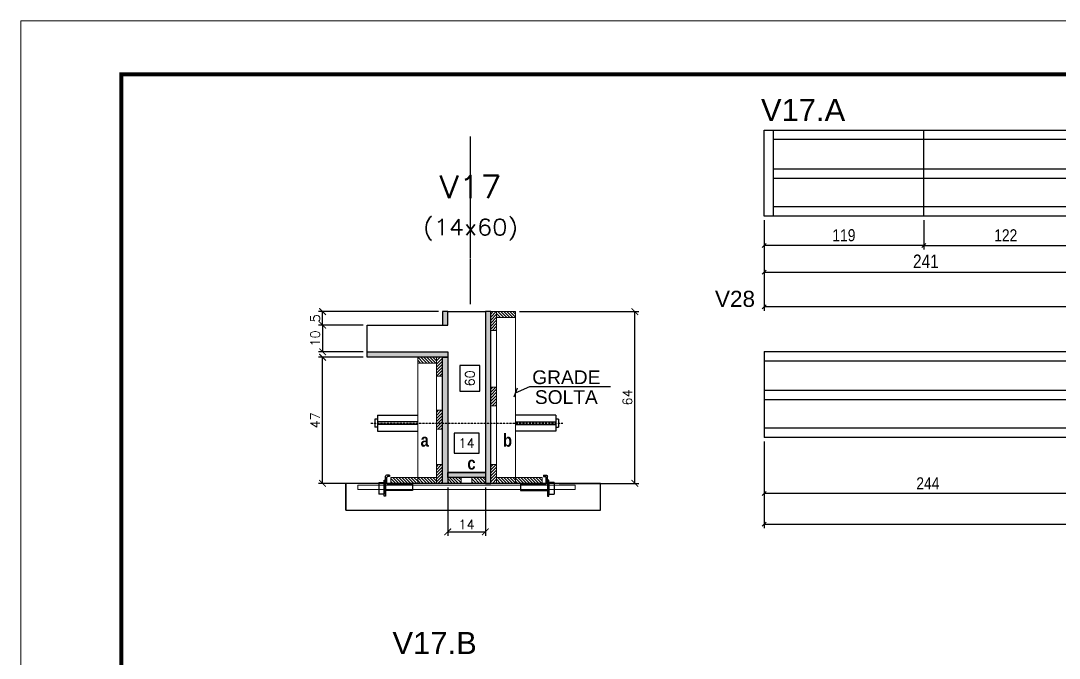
# Model space of a CAD drawing. Extents: x -10448 to -1189, y -11772 to 17235.
# Drawn here: x -5680 to -4906, y 10626 to 11101 of the extents above; entities that cross this region are included whole.
import ezdxf
from ezdxf.enums import TextEntityAlignment as Align

# ---------------------------------------------------------------- set-up
doc = ezdxf.new("R2010")
doc.units = 0
doc.linetypes.add('DASHED', pattern=[0.75, 0.5, -0.25])
doc.linetypes.add('HIDDEN', pattern=[0.375, 0.25, -0.125])
for name, color, linetype in [('5', 5, 'Continuous'), ('barrote', 251, 'Continuous'), ('COTA', 241, 'Continuous'), ('Cota Seção (2x)', 4, 'Continuous'), ('detalhes', 4, 'Continuous'), ('NOMENCLATURA', 7, 'Continuous'), ('Painéis', 200, 'Continuous'), ('presilha', 1, 'Continuous'), ('SARR_2.2x7', 40, 'Continuous'), ('TENSOR', 3, 'Continuous'), ('Texto de Titulo', 7, 'Continuous'), ('Texto Qtd Sarr', 242, 'Continuous')]:
    doc.layers.add(name, color=color, linetype=linetype)
for name, color, linetype, lineweight in [('CONCRETO', 251, 'Continuous', 25), ('Folhas', 255, 'Continuous', 9), ('Hachura', 251, 'Continuous', 9), ('Madeira', 126, 'Continuous', 18), ('SARRAFO DE PRESSAO', 251, 'DASHED', 9), ('SCO-___-LAJ', 2, 'Continuous', 0), ('Texto Seção', 7, 'Continuous', 15)]:
    doc.layers.add(name, color=color, linetype=linetype, lineweight=lineweight)
doc.styles.add('ARIAL', font='arial.ttf')
doc.styles.add('COTA TECNICA', font='techl___.ttf', dxfattribs={"height": 10})
doc.styles.add('COTA TECNICA-50', font='techl___.ttf', dxfattribs={"height": 9})
doc.styles.add('Romans', font='romans.shx')
doc.styles.get("Standard").update_dxf_attribs({"font": 'arial.ttf'})
doc.styles.add('TECNICA', font='techb___.ttf', dxfattribs={"height": 10})
doc.dimstyles.new('COTA PAINEL-50', dxfattribs={"dimtxt": 9, "dimasz": 3, "dimexe": 3, "dimexo": 3, "dimgap": 3, "dimtad": 1, "dimdec": 1, "dimzin": 12, "dimdsep": 46, "dimtxsty": 'COTA TECNICA-50', "dimblk1": 'OBLIQUE', "dimblk2": 'OBLIQUE', "dimsah": 1, "dimcen": 0.9, "dimclrd": 4, "dimclre": 4, "dimclrt": 240, "dimadec": 1, "dimazin": 3, "dimtfac": 1, "dimtdec": 1, "dimtmove": 0, "dimatfit": 3, "dimfxl": 1, "dimtolj": 1, "dimtzin": 12, "dimarcsym": 0})
doc.dimstyles.new('Cota Paínel', dxfattribs={"dimtxt": 7, "dimasz": 5, "dimexe": 3, "dimexo": 3, "dimgap": 3, "dimtad": 1, "dimdec": 1, "dimzin": 12, "dimdsep": 46, "dimtxsty": 'Romans', "dimblk": 'ARCHTICK', "dimcen": 0, "dimclrd": 4, "dimclre": 4, "dimclrt": 1, "dimadec": 1, "dimazin": 3, "dimtfac": 1, "dimtdec": 1, "dimtmove": 0, "dimatfit": 3, "dimldrblk": 'OBLIQUE', "dimfxl": 1, "dimtolj": 1, "dimtzin": 12, "dimarcsym": 0})
doc.dimstyles.new('Cota Seção (2x)', dxfattribs={"dimtxt": 7, "dimasz": 5, "dimexe": 3, "dimexo": 3, "dimgap": 2, "dimtad": 3, "dimdec": 1, "dimlfac": 0.5, "dimzin": 12, "dimdsep": 46, "dimtxsty": 'Romans', "dimblk": 'ARCHTICK', "dimcen": 0, "dimclrd": 4, "dimclre": 4, "dimclrt": 1, "dimadec": 1, "dimazin": 3, "dimtfac": 1, "dimtdec": 1, "dimtmove": 0, "dimatfit": 3, "dimldrblk": 'OBLIQUE', "dimfxl": 1, "dimtolj": 1, "dimtzin": 12, "dimarcsym": 0})
doc.dimstyles.new('Cota Seção interna', dxfattribs={"dimtxt": 7, "dimasz": 6, "dimexe": 0.18, "dimexo": 2, "dimgap": -4, "dimtad": 3, "dimdec": 1, "dimlfac": 0.5, "dimzin": 12, "dimdsep": 46, "dimtxsty": 'Romans', "dimblk": 'ARCHTICK', "dimcen": 0.09, "dimse1": 1, "dimse2": 1, "dimsd1": 1, "dimsd2": 1, "dimclrd": 180, "dimclre": 5, "dimclrt": 1, "dimadec": 0, "dimazin": 3, "dimtfac": 1, "dimtdec": 1, "dimtofl": 0, "dimtmove": 0, "dimatfit": 3, "dimldrblk": 'ARCHTICK', "dimfxl": 1, "dimtolj": 1, "dimtzin": 0, "dimarcsym": 0})
doc.dimstyles.new('PAINEL', dxfattribs={"dimtxt": 10, "dimasz": 3, "dimexe": 3, "dimexo": 3, "dimgap": 3, "dimtad": 1, "dimdec": 1, "dimzin": 12, "dimdsep": 46, "dimtxsty": 'COTA TECNICA', "dimblk1": 'OBLIQUE', "dimblk2": 'OBLIQUE', "dimsah": 1, "dimcen": 0.9, "dimclrd": 4, "dimclre": 4, "dimclrt": 240, "dimadec": 1, "dimazin": 3, "dimtfac": 1, "dimtdec": 1, "dimtmove": 0, "dimatfit": 3, "dimfxl": 1, "dimtolj": 1, "dimtzin": 12, "dimarcsym": 0})
pattern_1 = [(315, (17560.8375, 2526.8787), (1.12253202, 1.12253202), [])]

# ---------------------------------------------------------------- blocks, each defined once
blk = doc.blocks.new('9999999999')
at = {"layer": 'Folhas'}
blk.add_lwpolyline([(98138.98, 34190.21), (99623.98, 34190.21), (99623.98, 35240.21), (98138.98, 35240.21)], close=True, dxfattribs=at)
at = {"layer": 'Folhas', "color": 30, "const_width": 3}
blk.add_lwpolyline([(98213.98, 34230.21), (99583.98, 34230.21), (99583.98, 35200.21), (98213.98, 35200.21)], close=True, dxfattribs=at)
blk = doc.blocks.new('_Oblique')
at = {"color": 0, "linetype": 'ByBlock', "lineweight": -2}
blk.add_line((-0.5, -0.5), (0.5, 0.5), dxfattribs=at)
blk = doc.blocks.new('*D447')
at = {"layer": 'COTA', "color": 4, "linetype": 'ByBlock', "lineweight": -2, "transparency": 16777216}
for p, q in [((-5126.23, 10787.69), (-5126.23, 10745.94)), ((-4882.23, 10787.69), (-4882.23, 10745.94)), ((-4882.23, 10748.94), (-5126.23, 10748.94))]:
    blk.add_line(p, q, dxfattribs=at)
at = {"layer": 'Defpoints', "color": 0, "linetype": 'ByBlock', "transparency": 16777216}
for p in [(-5126.23, 10790.69), (-4882.23, 10790.69), (-5126.23, 10748.94)]:
    blk.add_point(p, dxfattribs=at)
at = {"layer": 'COTA', "color": 4, "linetype": 'ByBlock', "lineweight": -2, "transparency": 16777216, "xscale": 3, "yscale": 3, "zscale": 3, "rotation": 180}
blk.add_blockref('_Oblique', (-5126.23, 10748.94), dxfattribs=at)
at = {"layer": 'COTA', "color": 4, "linetype": 'ByBlock', "lineweight": -2, "transparency": 16777216, "xscale": 3, "yscale": 3, "zscale": 3}
blk.add_blockref('_Oblique', (-4882.23, 10748.94), dxfattribs=at)
at = {"layer": 'COTA', "color": 240, "linetype": 'ByBlock', "transparency": 16777216, "insert": (-5004.23, 10756.5), "char_height": 9, "attachment_point": 5, "style": 'COTA TECNICA-50'}
blk.add_mtext('\\A1;244', dxfattribs=at)
blk = doc.blocks.new('*D1519')
at = {"layer": 'COTA', "color": 4, "linetype": 'ByBlock', "lineweight": -2, "transparency": 16777216}
for p, q in [((-5126.23, 10952.73), (-5126.23, 10885.08)), ((-4397.23, 10952.73), (-4397.23, 10885.08)), ((-4397.23, 10888.08), (-5126.23, 10888.08))]:
    blk.add_line(p, q, dxfattribs=at)
at = {"layer": 'Defpoints', "color": 0, "linetype": 'ByBlock', "transparency": 16777216}
for p in [(-5126.23, 10955.73), (-4397.23, 10955.73), (-5126.23, 10888.08)]:
    blk.add_point(p, dxfattribs=at)
at = {"layer": 'COTA', "color": 4, "linetype": 'ByBlock', "lineweight": -2, "transparency": 16777216, "xscale": 3, "yscale": 3, "zscale": 3, "rotation": 180}
blk.add_blockref('_Oblique', (-5126.23, 10888.08), dxfattribs=at)
at = {"layer": 'COTA', "color": 4, "linetype": 'ByBlock', "lineweight": -2, "transparency": 16777216, "xscale": 3, "yscale": 3, "zscale": 3}
blk.add_blockref('_Oblique', (-4397.23, 10888.08), dxfattribs=at)
at = {"layer": 'COTA', "color": 240, "linetype": 'ByBlock', "transparency": 16777216, "insert": (-4761.73, 10895.67), "char_height": 9, "attachment_point": 5, "style": 'COTA TECNICA-50'}
blk.add_mtext('\\A1;729', dxfattribs=at)
blk = doc.blocks.new('*D1520')
at = {"layer": 'COTA', "color": 4, "linetype": 'ByBlock', "lineweight": -2, "transparency": 16777216}
for p, q in [((-5126.23, 10952.73), (-5126.23, 10930.84)), ((-5007.23, 10952.73), (-5007.23, 10930.84)), ((-5007.23, 10933.84), (-5126.23, 10933.84))]:
    blk.add_line(p, q, dxfattribs=at)
at = {"layer": 'Defpoints', "color": 0, "linetype": 'ByBlock', "transparency": 16777216}
for p in [(-5126.23, 10955.73), (-5007.23, 10955.73), (-5126.23, 10933.84)]:
    blk.add_point(p, dxfattribs=at)
at = {"layer": 'COTA', "color": 4, "linetype": 'ByBlock', "lineweight": -2, "transparency": 16777216, "xscale": 3, "yscale": 3, "zscale": 3, "rotation": 180}
blk.add_blockref('_Oblique', (-5126.23, 10933.84), dxfattribs=at)
at = {"layer": 'COTA', "color": 4, "linetype": 'ByBlock', "lineweight": -2, "transparency": 16777216, "xscale": 3, "yscale": 3, "zscale": 3}
blk.add_blockref('_Oblique', (-5007.23, 10933.84), dxfattribs=at)
at = {"layer": 'COTA', "color": 240, "linetype": 'ByBlock', "transparency": 16777216, "insert": (-5066.73, 10941.42), "char_height": 9, "attachment_point": 5, "style": 'COTA TECNICA-50'}
blk.add_mtext('\\A1;119', dxfattribs=at)
blk = doc.blocks.new('*D1521')
at = {"layer": 'COTA', "color": 4, "linetype": 'ByBlock', "lineweight": -2, "transparency": 16777216}
for p, q in [((-5007.23, 10952.73), (-5007.23, 10930.84)), ((-4885.23, 10952.73), (-4885.23, 10930.84)), ((-5007.23, 10933.84), (-4885.23, 10933.84))]:
    blk.add_line(p, q, dxfattribs=at)
at = {"layer": 'Defpoints', "color": 0, "linetype": 'ByBlock', "transparency": 16777216}
for p in [(-5007.23, 10955.73), (-4885.23, 10955.73), (-4885.23, 10933.84)]:
    blk.add_point(p, dxfattribs=at)
at = {"layer": 'COTA', "color": 4, "linetype": 'ByBlock', "lineweight": -2, "transparency": 16777216, "xscale": 3, "yscale": 3, "zscale": 3, "rotation": 180}
blk.add_blockref('_Oblique', (-5007.23, 10933.84), dxfattribs=at)
at = {"layer": 'COTA', "color": 4, "linetype": 'ByBlock', "lineweight": -2, "transparency": 16777216, "xscale": 3, "yscale": 3, "zscale": 3}
blk.add_blockref('_Oblique', (-4885.23, 10933.84), dxfattribs=at)
at = {"layer": 'COTA', "color": 240, "linetype": 'ByBlock', "transparency": 16777216, "insert": (-4946.23, 10941.39), "char_height": 9, "attachment_point": 5, "style": 'COTA TECNICA-50'}
blk.add_mtext('\\A1;122', dxfattribs=at)
blk = doc.blocks.new('_ArchTick')
at = {"color": 0, "linetype": 'ByBlock', "const_width": 0.15}
blk.add_lwpolyline([(-0.5, -0.5), (0.5, 0.5)], dxfattribs=at)
blk = doc.blocks.new('*D449')
at = {"layer": 'COTA', "color": 4, "lineweight": -2, "transparency": 16777216}
for p, q in [((-5424.78, 10850.52), (-5457.99, 10850.52)), ((-5454.99, 10756.52), (-5454.99, 10850.52)), ((-5407.18, 10756.52), (-5457.99, 10756.52))]:
    blk.add_line(p, q, dxfattribs=at)
at = {"layer": 'Defpoints', "color": 0, "transparency": 16777216}
for p in [(-5454.99, 10850.52), (-5421.78, 10850.52), (-5404.18, 10756.52)]:
    blk.add_point(p, dxfattribs=at)
at = {"layer": 'COTA', "color": 4, "lineweight": -2, "transparency": 16777216, "xscale": 5, "yscale": 5, "zscale": 5}
for p, rotation in [((-5454.99, 10850.52), 90), ((-5454.99, 10756.52), 270)]:
    blk.add_blockref('_ArchTick', p, dxfattribs=dict(at, rotation=rotation))
at = {"layer": 'COTA', "color": 1, "transparency": 16777216, "insert": (-5460.49, 10803.52), "char_height": 7, "attachment_point": 5, "rotation": 90, "style": 'Romans'}
blk.add_mtext('\\A1;47', dxfattribs=at)
blk = doc.blocks.new('*D450')
at = {"layer": 'COTA', "color": 4, "lineweight": -2, "transparency": 16777216}
for p, q in [((-5424.78, 10874.52), (-5457.99, 10874.52)), ((-5454.99, 10874.52), (-5454.99, 10854.52)), ((-5424.78, 10854.52), (-5457.99, 10854.52))]:
    blk.add_line(p, q, dxfattribs=at)
at = {"layer": 'Defpoints', "color": 0, "transparency": 16777216}
for p in [(-5421.78, 10874.52), (-5454.99, 10854.52), (-5421.78, 10854.52)]:
    blk.add_point(p, dxfattribs=at)
at = {"layer": 'COTA', "color": 4, "lineweight": -2, "transparency": 16777216, "xscale": 5, "yscale": 5, "zscale": 5}
for p, rotation in [((-5454.99, 10874.52), 90), ((-5454.99, 10854.52), 270)]:
    blk.add_blockref('_ArchTick', p, dxfattribs=dict(at, rotation=rotation))
at = {"layer": 'COTA', "color": 1, "transparency": 16777216, "insert": (-5460.49, 10864.52), "char_height": 7, "attachment_point": 5, "rotation": 90, "style": 'Romans'}
blk.add_mtext('\\A1;10', dxfattribs=at)
blk = doc.blocks.new('*D451')
at = {"layer": 'COTA', "color": 4, "lineweight": -2, "transparency": 16777216}
for p, q in [((-5308.38, 10884.52), (-5219.51, 10884.52)), ((-5222.51, 10756.52), (-5222.51, 10884.52)), ((-5278.78, 10756.52), (-5219.51, 10756.52))]:
    blk.add_line(p, q, dxfattribs=at)
at = {"layer": 'Defpoints', "color": 0, "transparency": 16777216}
for p in [(-5311.38, 10884.52), (-5222.51, 10884.52), (-5281.78, 10756.52)]:
    blk.add_point(p, dxfattribs=at)
at = {"layer": 'COTA', "color": 4, "lineweight": -2, "transparency": 16777216, "xscale": 5, "yscale": 5, "zscale": 5}
for p, rotation in [((-5222.51, 10884.52), 90), ((-5222.51, 10756.52), 270)]:
    blk.add_blockref('_ArchTick', p, dxfattribs=dict(at, rotation=rotation))
at = {"layer": 'COTA', "color": 1, "transparency": 16777216, "insert": (-5228.01, 10820.52), "char_height": 7, "attachment_point": 5, "rotation": 90, "style": 'Romans'}
blk.add_mtext('\\A1;64', dxfattribs=at)
blk = doc.blocks.new('*D452')
at = {"layer": 'Cota Seção (2x)', "color": 180, "lineweight": -2, "transparency": 16777216}
for p, q in [((-5337.78, 10844.3), (-5352.78, 10844.3)), ((-5352.78, 10844.3), (-5352.78, 10825.3)), ((-5337.78, 10825.3), (-5337.78, 10844.3)), ((-5352.78, 10825.3), (-5337.78, 10825.3))]:
    blk.add_line(p, q, dxfattribs=at)
at = {"layer": 'Defpoints', "color": 0, "transparency": 16777216}
for p in [(-5333.78, 10884.52), (-5333.78, 10884.52), (-5333.78, 10764.52)]:
    blk.add_point(p, dxfattribs=at)
at = {"layer": 'Cota Seção (2x)', "color": 1, "transparency": 16777216, "insert": (-5345.28, 10834.8), "char_height": 7, "attachment_point": 5, "rotation": 90, "style": 'Romans'}
blk.add_mtext('\\A1;60', dxfattribs=at)
blk = doc.blocks.new('PRESILHA METÁLICA 1')
at = {"layer": 'presilha'}
for p, q in [((0, 13), (6, 13)), ((0, 13), (0, 0)), ((6, 15.5), (7.5, 15.5)), ((6, -2.5), (6, 15.5)), ((6, 13), (6, 0)), ((7.5, 10.6), (7.5, 19.9)), ((7.5, 15.5), (7.5, -2.5)), ((12, 21), (8.6, 21)), ((9, 11.6), (9, 18.9)), ((12, 19.5), (9.6, 19.5)), ((12, 21), (12, 19.5)), ((6, 0), (0, 0)), ((37.5, 4.1), (7.5, 4.1)), ((37.5, 11), (9.6, 11)), ((37.5, 11), (37.5, 4.1)), ((7.5, -2.5), (6, -2.5))]:
    blk.add_line(p, q, dxfattribs=at)
for centre, radius, start, end in [((8.6, 19.9), 1.14, 90, 180), ((9.6, 18.9), 0.57, 90, 180), ((9.6, 11.6), 0.57, 180, 270)]:
    blk.add_arc(centre, radius, start, end, dxfattribs=at)
blk = doc.blocks.new('*D453')
at = {"layer": 'COTA', "color": 4, "lineweight": -2, "transparency": 16777216}
for p, q in [((-5361.78, 10753.52), (-5361.78, 10717.36)), ((-5333.78, 10753.52), (-5333.78, 10717.36)), ((-5361.78, 10720.36), (-5333.78, 10720.36))]:
    blk.add_line(p, q, dxfattribs=at)
at = {"layer": 'Defpoints', "color": 0, "transparency": 16777216}
for p in [(-5361.78, 10756.52), (-5333.78, 10756.52), (-5333.78, 10720.36)]:
    blk.add_point(p, dxfattribs=at)
at = {"layer": 'COTA', "color": 4, "lineweight": -2, "transparency": 16777216, "xscale": 5, "yscale": 5, "zscale": 5, "rotation": 180}
blk.add_blockref('_ArchTick', (-5361.78, 10720.36), dxfattribs=at)
at = {"layer": 'COTA', "color": 4, "lineweight": -2, "transparency": 16777216, "xscale": 5, "yscale": 5, "zscale": 5}
blk.add_blockref('_ArchTick', (-5333.78, 10720.36), dxfattribs=at)
at = {"layer": 'COTA', "color": 1, "transparency": 16777216, "insert": (-5347.78, 10725.86), "char_height": 7, "attachment_point": 5, "style": 'Romans'}
blk.add_mtext('\\A1;14', dxfattribs=at)
blk = doc.blocks.new('*D1496')
at = {"layer": 'COTA', "color": 4, "lineweight": -2, "transparency": 16777216}
for p, q in [((-5368.78, 10884.52), (-5457.99, 10884.52)), ((-5454.99, 10874.52), (-5454.99, 10884.52)), ((-5424.78, 10874.52), (-5457.99, 10874.52))]:
    blk.add_line(p, q, dxfattribs=at)
at = {"layer": 'Defpoints', "color": 0, "transparency": 16777216}
for p in [(-5454.99, 10884.52), (-5365.78, 10884.52), (-5421.78, 10874.52)]:
    blk.add_point(p, dxfattribs=at)
at = {"layer": 'COTA', "color": 4, "lineweight": -2, "transparency": 16777216, "xscale": 5, "yscale": 5, "zscale": 5}
for p, rotation in [((-5454.99, 10884.52), 90), ((-5454.99, 10874.52), 270)]:
    blk.add_blockref('_ArchTick', p, dxfattribs=dict(at, rotation=rotation))
at = {"layer": 'COTA', "color": 1, "transparency": 16777216, "insert": (-5460.49, 10879.52), "char_height": 7, "attachment_point": 5, "rotation": 90, "style": 'Romans'}
blk.add_mtext('\\A1;5', dxfattribs=at)
blk = doc.blocks.new('titulo1')
at = {"layer": 'Defpoints', "color": 252, "linetype": 'HIDDEN', "ltscale": 2}
blk.add_line((0, 0), (0, 125), dxfattribs=at)
at = {"layer": 'Defpoints', "style": 'Romans', "oblique": 15}
blk.add_attdef('FOLHA', text='', height=10, dxfattribs=at).set_placement((0, 15.58), align=Align.MIDDLE_CENTER)
at = {"layer": 'Texto Qtd Sarr', "color": 3, "style": 'Romans', "oblique": 15}
for tag, height, p in [('TITULO', 17, (0, 71.45)), ('SEÇÃO', 12, (0, 41.55))]:
    blk.add_attdef(tag, text='', height=height, dxfattribs=at).set_placement(p, align=Align.MIDDLE_CENTER)
blk = doc.blocks.new('*D1497')
at = {"layer": 'Cota Seção (2x)', "color": 180, "lineweight": -2, "transparency": 16777216}
for p, q in [((-5338.45, 10793.95), (-5357.12, 10793.95)), ((-5357.12, 10793.95), (-5357.12, 10778.95)), ((-5338.45, 10778.95), (-5338.45, 10793.95)), ((-5357.12, 10778.95), (-5338.45, 10778.95))]:
    blk.add_line(p, q, dxfattribs=at)
at = {"layer": 'Defpoints', "color": 0, "transparency": 16777216}
for p in [(-5333.78, 10774.95), (-5361.78, 10764.52), (-5333.78, 10764.52)]:
    blk.add_point(p, dxfattribs=at)
at = {"layer": 'Cota Seção (2x)', "color": 1, "transparency": 16777216, "insert": (-5347.78, 10786.45), "char_height": 7, "attachment_point": 5, "style": 'Romans'}
blk.add_mtext('\\A1;14', dxfattribs=at)
blk = doc.blocks.new('*D1500')
at = {"layer": 'COTA', "color": 4, "linetype": 'ByBlock', "lineweight": -2, "transparency": 16777216}
for p, q in [((-5126.23, 10787.69), (-5126.23, 10723.19)), ((-4394.23, 10787.69), (-4394.23, 10723.19)), ((-5126.23, 10726.19), (-4394.23, 10726.19))]:
    blk.add_line(p, q, dxfattribs=at)
at = {"layer": 'Defpoints', "color": 0, "linetype": 'ByBlock', "transparency": 16777216}
for p in [(-5126.23, 10790.69), (-4394.23, 10790.69), (-4394.23, 10726.19)]:
    blk.add_point(p, dxfattribs=at)
at = {"layer": 'COTA', "color": 4, "linetype": 'ByBlock', "lineweight": -2, "transparency": 16777216, "xscale": 3, "yscale": 3, "zscale": 3, "rotation": 180}
blk.add_blockref('_Oblique', (-5126.23, 10726.19), dxfattribs=at)
at = {"layer": 'COTA', "color": 4, "linetype": 'ByBlock', "lineweight": -2, "transparency": 16777216, "xscale": 3, "yscale": 3, "zscale": 3}
blk.add_blockref('_Oblique', (-4394.23, 10726.19), dxfattribs=at)
at = {"layer": 'COTA', "color": 240, "linetype": 'ByBlock', "transparency": 16777216, "insert": (-4760.23, 10733.89), "char_height": 9, "attachment_point": 5, "style": 'COTA TECNICA-50'}
blk.add_mtext('\\A1;732', dxfattribs=at)
blk = doc.blocks.new('*D2226')
at = {"layer": 'COTA', "color": 4, "lineweight": -2, "transparency": 16777216}
for p, q in [((-5126.23, 10952.73), (-5126.23, 10910.98)), ((-4885.23, 10952.73), (-4885.23, 10910.98)), ((-5126.23, 10913.98), (-4885.23, 10913.98))]:
    blk.add_line(p, q, dxfattribs=at)
at = {"layer": 'Defpoints', "color": 0, "transparency": 16777216}
for p in [(-5126.23, 10955.73), (-4885.23, 10955.73), (-4885.23, 10913.98)]:
    blk.add_point(p, dxfattribs=at)
at = {"layer": 'COTA', "color": 4, "lineweight": -2, "transparency": 16777216, "xscale": 3, "yscale": 3, "zscale": 3, "rotation": 180}
blk.add_blockref('_Oblique', (-5126.23, 10913.98), dxfattribs=at)
at = {"layer": 'COTA', "color": 4, "lineweight": -2, "transparency": 16777216, "xscale": 3, "yscale": 3, "zscale": 3}
blk.add_blockref('_Oblique', (-4885.23, 10913.98), dxfattribs=at)
at = {"layer": 'COTA', "color": 240, "transparency": 16777216, "insert": (-5005.73, 10922.05), "char_height": 10, "attachment_point": 5, "style": 'COTA TECNICA'}
blk.add_mtext('\\A1;241', dxfattribs=at)

msp = doc.modelspace()

# ---------------------------------------------------------------- hatches: boundary and pattern name
at = {"layer": 'Hachura'}
h = msp.add_hatch(color=256, dxfattribs=at)
h.dxf.hatch_style = 1
h.paths.add_polyline_path([(-5361.78, 10884.52), (-5365.78, 10884.52), (-5365.78, 10874.52), (-5361.78, 10874.52)])
h = msp.add_hatch(color=256, dxfattribs=at)
h.dxf.hatch_style = 1
h.paths.add_polyline_path([(-5329.78, 10884.52), (-5333.78, 10884.52), (-5333.78, 10756.52), (-5329.78, 10756.52)])
h = msp.add_hatch(dxfattribs=at)
h.set_pattern_fill('ANSI31', color=256, scale=0.5, angle=360, style=0)
h.set_pattern_definition([(45, (2927.461, 33845.1427), (-1.12253202, 1.12253202), [])])
h.paths.add_polyline_path([(-5329.78, 10884.52), (-5325.38, 10884.52), (-5325.38, 10870.52), (-5329.78, 10870.52)])
h = msp.add_hatch(dxfattribs=at)
h.set_pattern_fill('ANSI31', color=256, scale=0.5, angle=270, style=0)
h.set_pattern_definition([(315, (17583.2375, 2650.4787), (1.12253202, 1.12253202), [])])
h.paths.add_polyline_path([(-5325.38, 10880.12), (-5325.38, 10884.52), (-5311.38, 10884.52), (-5311.38, 10880.12)])
h = msp.add_hatch(color=256, dxfattribs=at)
h.dxf.hatch_style = 1
h.paths.add_polyline_path([(-5421.78, 10850.52), (-5421.78, 10854.52), (-5361.78, 10854.52), (-5361.78, 10850.52)])
h = msp.add_hatch(dxfattribs=at)
h.set_pattern_fill('ANSI31', color=256, scale=0.5, angle=270, style=0)
h.set_pattern_definition([(315, (17593.2375, 2616.4787), (1.12253202, 1.12253202), [])])
h.paths.add_polyline_path([(-5370.18, 10846.12), (-5370.18, 10850.52), (-5384.18, 10850.52), (-5384.18, 10846.12)])
h = msp.add_hatch(dxfattribs=at)
h.set_pattern_fill('ANSI31', color=256, scale=0.5, angle=360, style=0)
h.set_pattern_definition([(45, (2937.461, 33811.1427), (-1.12253202, 1.12253202), [])])
h.paths.add_polyline_path([(-5365.78, 10850.52), (-5370.18, 10850.52), (-5370.18, 10836.52), (-5365.78, 10836.52)])
h = msp.add_hatch(color=256, dxfattribs=at)
h.dxf.hatch_style = 1
h.paths.add_polyline_path([(-5365.78, 10850.52), (-5361.78, 10850.52), (-5361.78, 10756.52), (-5365.78, 10756.52)])
h = msp.add_hatch(dxfattribs=at)
h.set_pattern_fill('ANSI31', color=256, scale=0.5, angle=360, style=0)
h.set_pattern_definition([(45, (2977.861, 33866.4558), (-1.12253202, 1.12253202), [])])
h.paths.add_polyline_path([(-5325.38, 10814.28), (-5329.78, 10814.28), (-5329.78, 10828.28), (-5325.38, 10828.28)])
h = msp.add_hatch(dxfattribs=at)
h.set_pattern_fill('ANSI31', color=256, scale=0.5, angle=360, style=0)
h.set_pattern_definition([(45, (2937.461, 33849.166), (-1.12253202, 1.12253202), [])])
h.paths.add_polyline_path([(-5365.78, 10796.99), (-5370.18, 10796.99), (-5370.18, 10810.99), (-5365.78, 10810.99)])
h = msp.add_hatch(dxfattribs=at)
h.set_pattern_fill('ANSI31', color=256, scale=0.5, angle=360, style=0)
h.set_pattern_definition([(45, (2937.461, 33808.694), (-1.12253202, 1.12253202), [])])
h.paths.add_polyline_path([(-5365.78, 10756.52), (-5370.18, 10756.52), (-5370.18, 10770.52), (-5365.78, 10770.52)])
h = msp.add_hatch(dxfattribs=at)
h.set_pattern_fill('ANSI31', color=256, scale=0.5, angle=180, style=0)
h.set_pattern_definition([(225, (-13633.0265, -12024.0977), (1.12253202, -1.12253202), [])])
h.paths.add_polyline_path([(-5329.78, 10756.52), (-5325.38, 10756.52), (-5325.38, 10770.52), (-5329.78, 10770.52)])
h = msp.add_hatch(dxfattribs=at)
h.set_pattern_fill('ANSI31', color=256, scale=0.5, angle=270, style=0)
h.set_pattern_definition([(315, (17590.4375, 2526.8787), (1.12253202, 1.12253202), [])])
h.paths.add_polyline_path([(-5404.18, 10756.52), (-5404.18, 10760.92), (-5384.18, 10760.92), (-5384.18, 10756.52)])
h = msp.add_hatch(dxfattribs=at)
h.set_pattern_fill('ANSI31', color=256, scale=0.5, angle=270, style=0)
h.set_pattern_definition([(315, (17593.2375, 2526.8787), (1.12253202, 1.12253202), [])])
h.paths.add_polyline_path([(-5370.18, 10756.52), (-5370.18, 10760.92), (-5384.18, 10760.92), (-5384.18, 10756.52)])
h = msp.add_hatch(color=256, dxfattribs=at)
h.dxf.hatch_style = 1
h.paths.add_polyline_path([(-5361.78, 10760.92), (-5361.78, 10764.52), (-5333.78, 10764.52), (-5333.78, 10760.92)])
h = msp.add_hatch(dxfattribs=at)
h.set_pattern_fill('ANSI31', color=256, scale=0.5, angle=270, style=0)
h.set_pattern_definition(pattern_1)
h.paths.add_polyline_path([(-5351.78, 10756.52), (-5351.78, 10760.92), (-5361.78, 10760.92), (-5361.78, 10756.52)])
h = msp.add_hatch(dxfattribs=at)
h.set_pattern_fill('ANSI31', color=256, scale=0.5, angle=270, style=0)
h.set_pattern_definition(pattern_1)
h.paths.add_polyline_path([(-5343.78, 10756.52), (-5343.78, 10760.92), (-5333.78, 10760.92), (-5333.78, 10756.52)])
h = msp.add_hatch(dxfattribs=at)
h.set_pattern_fill('ANSI31', color=256, scale=0.5, angle=270, style=0)
h.set_pattern_definition([(315, (17583.2375, 2526.8787), (1.12253202, 1.12253202), [])])
h.paths.add_polyline_path([(-5325.38, 10756.52), (-5325.38, 10760.92), (-5311.38, 10760.92), (-5311.38, 10756.52)])
h = msp.add_hatch(dxfattribs=at)
h.set_pattern_fill('ANSI31', color=256, scale=0.5, angle=270, style=0)
h.set_pattern_definition([(315, (17589.2375, 2526.8787), (1.12253202, 1.12253202), [])])
h.paths.add_polyline_path([(-5291.38, 10756.52), (-5291.38, 10760.92), (-5311.38, 10760.92), (-5311.38, 10756.52)])

# ---------------------------------------------------------------- linework, layer by layer
at = {"ltscale": 3}
for p, q in [((-5416.18, 10804.37), (-5416.18, 10798.37)), ((-5414.18, 10804.37), (-5416.18, 10804.37)), ((-5414.18, 10807.37), (-5414.18, 10795.37)), ((-5414.18, 10807.37), (-5384.18, 10807.37)), ((-5281.38, 10807.37), (-5311.38, 10807.37)), ((-5281.38, 10807.37), (-5281.38, 10795.37)), ((-5279.38, 10804.37), (-5281.38, 10804.37)), ((-5279.38, 10804.37), (-5279.38, 10798.37)), ((-5414.18, 10798.37), (-5416.18, 10798.37)), ((-5384.18, 10802.37), (-5414.18, 10802.37)), ((-5384.18, 10800.37), (-5414.18, 10800.37)), ((-5311.38, 10802.37), (-5281.38, 10802.37)), ((-5311.38, 10800.37), (-5281.38, 10800.37)), ((-5281.38, 10798.37), (-5279.38, 10798.37)), ((-5414.18, 10795.37), (-5384.18, 10795.37)), ((-5281.38, 10795.37), (-5311.38, 10795.37))]:
    msp.add_line(p, q, dxfattribs=at)
at = {"layer": 'barrote'}
msp.add_lwpolyline([(-5437.64, 10736.52), (-5248.05, 10736.52), (-5248.05, 10756.52), (-5437.64, 10756.52)], close=True, dxfattribs=at)
at = {"layer": 'CONCRETO'}
for p, q in [((-5361.78, 10884.52), (-5333.78, 10884.52)), ((-5333.78, 10884.52), (-5333.78, 10764.52)), ((-5421.78, 10854.52), (-5421.78, 10874.52)), ((-5421.78, 10874.52), (-5361.78, 10874.52)), ((-5421.78, 10854.52), (-5361.78, 10854.52)), ((-5361.78, 10854.52), (-5361.78, 10764.52)), ((-5333.78, 10764.52), (-5361.78, 10764.52)), ((-5384.18, 10756.52), (-5384.18, 10756.52)), ((-5333.78, 10756.52), (-5333.78, 10756.52)), ((-5311.38, 10756.52), (-5311.38, 10756.52))]:
    msp.add_line(p, q, dxfattribs=at)
at = {"layer": 'detalhes', "color": 250}
msp.add_line((-5437.64, 10736.52), (-5437.64, 10756.52), dxfattribs=at)
at = {"layer": 'Madeira'}
for points in [[(-5329.78, 10884.52), (-5325.38, 10884.52), (-5325.38, 10870.52), (-5329.78, 10870.52)], [(-5325.38, 10880.12), (-5325.38, 10884.52), (-5311.38, 10884.52), (-5311.38, 10880.12)], [(-5325.38, 10884.52), (-5311.38, 10884.52), (-5311.38, 10756.52), (-5325.38, 10756.52)], [(-5370.18, 10846.12), (-5370.18, 10850.52), (-5384.18, 10850.52), (-5384.18, 10846.12)], [(-5370.18, 10850.52), (-5384.18, 10850.52), (-5384.18, 10756.52), (-5370.18, 10756.52)], [(-5365.78, 10850.52), (-5370.18, 10850.52), (-5370.18, 10836.52), (-5365.78, 10836.52)], [(-5325.38, 10814.28), (-5329.78, 10814.28), (-5329.78, 10828.28), (-5325.38, 10828.28)], [(-5365.78, 10796.99), (-5370.18, 10796.99), (-5370.18, 10810.99), (-5365.78, 10810.99)], [(-5365.78, 10756.52), (-5370.18, 10756.52), (-5370.18, 10770.52), (-5365.78, 10770.52)], [(-5329.78, 10756.52), (-5325.38, 10756.52), (-5325.38, 10770.52), (-5329.78, 10770.52)], [(-5404.18, 10756.52), (-5404.18, 10760.92), (-5384.18, 10760.92), (-5384.18, 10756.52)], [(-5370.18, 10756.52), (-5370.18, 10760.92), (-5384.18, 10760.92), (-5384.18, 10756.52)], [(-5351.78, 10756.52), (-5351.78, 10760.92), (-5361.78, 10760.92), (-5361.78, 10756.52)], [(-5343.78, 10756.52), (-5343.78, 10760.92), (-5333.78, 10760.92), (-5333.78, 10756.52)], [(-5325.38, 10756.52), (-5325.38, 10760.92), (-5311.38, 10760.92), (-5311.38, 10756.52)], [(-5291.38, 10756.52), (-5291.38, 10760.92), (-5311.38, 10760.92), (-5311.38, 10756.52)]]:
    msp.add_lwpolyline(points, close=True, dxfattribs=at)
at = {"layer": 'Painéis', "linetype": 'Continuous'}
for p, q in [((-5126.23, 10955.73), (-5126.23, 11019.73)), ((-5126.23, 11019.73), (-4641.23, 11019.73)), ((-5007.23, 10955.73), (-5007.23, 11019.73)), ((-4641.23, 10955.73), (-5126.23, 10955.73)), ((-5126.23, 10854.69), (-4394.23, 10854.69)), ((-5126.23, 10854.69), (-5126.23, 10790.69)), ((-4394.23, 10790.69), (-5126.23, 10790.69))]:
    msp.add_line(p, q, dxfattribs=at)
at = {"layer": 'Painéis'}
for points in [[(-5361.78, 10884.52), (-5365.78, 10884.52), (-5365.78, 10874.52), (-5361.78, 10874.52)], [(-5329.78, 10884.52), (-5333.78, 10884.52), (-5333.78, 10756.52), (-5329.78, 10756.52)], [(-5421.78, 10850.52), (-5421.78, 10854.52), (-5361.78, 10854.52), (-5361.78, 10850.52)], [(-5365.78, 10850.52), (-5361.78, 10850.52), (-5361.78, 10756.52), (-5365.78, 10756.52)], [(-5361.78, 10760.92), (-5361.78, 10764.52), (-5333.78, 10764.52), (-5333.78, 10760.92)]]:
    msp.add_lwpolyline(points, close=True, dxfattribs=at)
at = {"layer": 'SARR_2.2x7', "linetype": 'Continuous'}
for p, q in [((-5119.23, 10955.73), (-5119.23, 11019.73)), ((-4885.23, 11012.73), (-5119.23, 11012.73)), ((-4885.23, 10990.73), (-5119.23, 10990.73)), ((-4885.23, 10983.73), (-5119.23, 10983.73)), ((-4885.23, 10962.73), (-5119.23, 10962.73)), ((-4882.23, 10847.69), (-5126.23, 10847.69)), ((-4882.23, 10825.69), (-5126.23, 10825.69)), ((-4882.23, 10818.69), (-5126.23, 10818.69)), ((-4882.23, 10797.69), (-5126.23, 10797.69))]:
    msp.add_line(p, q, dxfattribs=at)
at = {"layer": 'SCO-___-LAJ', "color": 1}
msp.add_lwpolyline([(-5428.64, 10755.19), (-5266.93, 10755.19), (-5266.93, 10751.99), (-5428.64, 10751.99)], close=True, dxfattribs=at)
at = {"layer": 'TENSOR', "linetype": 'HIDDEN', "ltscale": 0.5}
msp.add_line((-5419.18, 10801.37), (-5276.08, 10801.37), dxfattribs=at)

# ---------------------------------------------------------------- block references
at = {"layer": 'presilha', "yscale": 0.6666666666666666, "zscale": 0.6666666666666666}
for p, xscale in [((-5413.05, 10748.56), 0.6666666666666666), ((-5282.52, 10748.56), -0.6666666666666666)]:
    msp.add_blockref('PRESILHA METÁLICA 1', p, dxfattribs=dict(at, xscale=xscale))
at = {"layer": 'SARRAFO DE PRESSAO', "color": 6, "linetype": 'ByBlock'}
msp.add_blockref('9999999999', (-103818.76, -24138.85), dxfattribs=at)
at = {"layer": 'Texto Seção'}
ref = msp.add_blockref('titulo1', (-5344.78, 10890), dxfattribs=at)
ref.add_attrib('TITULO', 'V17', dxfattribs={"layer": 'Texto de Titulo', "color": 7, "height": 17, "style": 'Romans', "width": 1.1}).set_placement((-5344.78, 10977.5), align=Align.MIDDLE_CENTER)
ref.add_attrib('SEÇÃO', '(14x60)', dxfattribs={"layer": 'Texto de Titulo', "color": 7, "height": 12, "style": 'Romans', "width": 1.1}).set_placement((-5344.78, 10947.5), align=Align.MIDDLE_CENTER)

# ---------------------------------------------------------------- texts
at = {"layer": '5', "linetype": 'Continuous'}
msp.add_text('V28', height=12, rotation=359.99996, dxfattribs=at).set_placement((-5162.77, 10888.05))
at = {"layer": 'detalhes', "style": 'TECNICA'}
for s, p in [('a', (-5382.01, 10783.86)), ('b', (-5320.67, 10783.85)), ('c', (-5347.18, 10766.76))]:
    msp.add_text(s, height=9.6, dxfattribs=at).set_placement(p)
at = {"layer": 'NOMENCLATURA', "linetype": 'Continuous'}
for s, p in [('V17.A', (-5128.55, 11026.61)), ('V17.B', (-5402.96, 10629.26))]:
    msp.add_text(s, height=16.5, dxfattribs=at).set_placement(p)
at = {"layer": 'Texto Seção', "color": 0, "linetype": 'Continuous', "style": 'ARIAL'}
for s, p in [('GRADE', (-5273.49, 10835.62)), ('SOLTA', (-5273.49, 10820.82))]:
    msp.add_text(s, height=10.219, dxfattribs=at).set_placement(p, align=Align.MIDDLE_CENTER)

# ---------------------------------------------------------------- dimensions: what is measured, and where the dimension line sits
at = {"layer": 'COTA', "linetype": 'ByBlock'}
for base, p1, picture, middle in [((-5126.23, 10888.08), (-4397.23, 10955.73), '*D1519', (-4761.73, 10895.67)), ((-5126.23, 10933.84), (-5007.23, 10955.73), '*D1520', (-5066.73, 10941.42))]:
    dim = msp.add_linear_dim(base=base, p1=p1, p2=(-5126.23, 10955.73), angle=180, dimstyle='COTA PAINEL-50', dxfattribs=at)
    dim.commit()
    dim.dimension.update_dxf_attribs({"geometry": picture, "text_midpoint": middle})
at = {"layer": 'COTA'}
for base, p1, p2, dimstyle, picture, middle in [((-4885.23, 10913.98), (-5126.23, 10955.73), (-4885.23, 10955.73), 'PAINEL', '*D2226', (-5005.73, 10922.05)), ((-5333.78, 10720.36), (-5361.78, 10756.52), (-5333.78, 10756.52), 'Cota Seção (2x)', '*D453', (-5347.78, 10725.86))]:
    dim = msp.add_linear_dim(base=base, p1=p1, p2=p2, dimstyle=dimstyle, dxfattribs=at)
    dim.commit()
    dim.dimension.update_dxf_attribs({"geometry": picture, "text_midpoint": middle})
at = {"layer": 'COTA', "linetype": 'ByBlock'}
for base, p1, p2, picture, middle in [((-4885.23, 10933.84), (-5007.23, 10955.73), (-4885.23, 10955.73), '*D1521', (-4946.23, 10941.39)), ((-4394.23, 10726.19), (-5126.23, 10790.69), (-4394.23, 10790.69), '*D1500', (-4760.23, 10733.89))]:
    dim = msp.add_linear_dim(base=base, p1=p1, p2=p2, dimstyle='COTA PAINEL-50', dxfattribs=at)
    dim.commit()
    dim.dimension.update_dxf_attribs({"geometry": picture, "text_midpoint": middle})
at = {"layer": 'COTA'}
for base, p1, p2, picture, middle in [((-5454.99, 10884.52), (-5421.78, 10874.52), (-5365.78, 10884.52), '*D1496', (-5460.49, 10879.52)), ((-5222.51, 10884.52), (-5281.78, 10756.52), (-5311.38, 10884.52), '*D451', (-5228.01, 10820.52)), ((-5454.99, 10854.52), (-5421.78, 10874.52), (-5421.78, 10854.52), '*D450', (-5460.49, 10864.52)), ((-5454.99, 10850.52), (-5404.18, 10756.52), (-5421.78, 10850.52), '*D449', (-5460.49, 10803.52))]:
    dim = msp.add_linear_dim(base=base, p1=p1, p2=p2, angle=90, dimstyle='Cota Seção (2x)', dxfattribs=at)
    dim.commit()
    dim.dimension.update_dxf_attribs({"geometry": picture, "text_midpoint": middle})
at = {"layer": 'COTA', "linetype": 'ByBlock'}
dim = msp.add_linear_dim(base=(-5126.23, 10748.94), p1=(-4882.23, 10790.69), p2=(-5126.23, 10790.69), angle=180, dimstyle='COTA PAINEL-50', override={"dimarcsym": 1}, dxfattribs=at)
dim.commit()
dim.dimension.update_dxf_attribs({"geometry": '*D447', "text_midpoint": (-5004.23, 10756.5)})
at = {"layer": 'Cota Seção (2x)'}
dim = msp.add_linear_dim(base=(-5333.78, 10884.52), p1=(-5333.78, 10764.52), p2=(-5333.78, 10884.52), angle=90, dimstyle='Cota Seção interna', dxfattribs=at)
dim.commit()
dim.dimension.update_dxf_attribs({"geometry": '*D452', "text_midpoint": (-5333.78, 10834.8), "dimtype": 160})
dim = msp.add_linear_dim(base=(-5333.78, 10774.95), p1=(-5361.78, 10764.52), p2=(-5333.78, 10764.52), dimstyle='Cota Seção interna', dxfattribs=at)
dim.commit()
dim.dimension.update_dxf_attribs({"geometry": '*D1497', "text_midpoint": (-5347.78, 10786.45)})

# ---------------------------------------------------------------- leaders
at = {"layer": 'Painéis'}
msp.add_leader([(-5311.38, 10824.09), (-5300.75, 10828.72), (-5240.54, 10828.72)], dimstyle='Cota Paínel', override={"dimgap": 3, "dimtad": 0}, dxfattribs=at)

doc.saveas('drawing.dxf')
